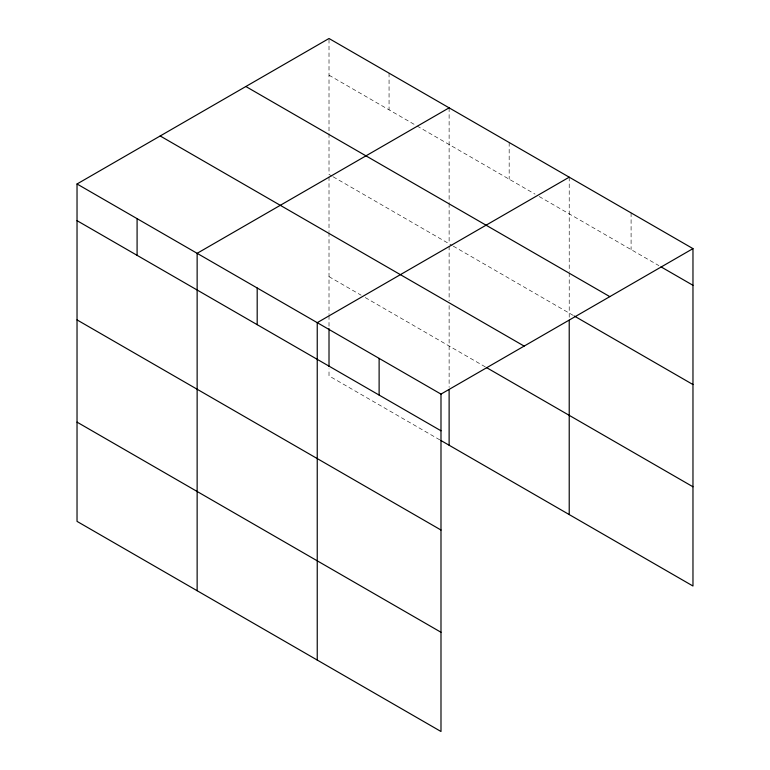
<?xml version="1.0" encoding="UTF-8"?>
<svg xmlns="http://www.w3.org/2000/svg" width="770" height="770" viewBox="0 0 770 770"><rect width="100%" height="100%" fill="white"/><g stroke="black" fill="none" stroke-linecap="round" stroke-linejoin="round"><path stroke-width="0.58" stroke-dasharray="3.85 2.89" d="M329.011 75.181L415.983 125.395M417.022 125.991L535.054 194.136M539.193 196.533L658.937 265.66M332.12 176.205L329.011 174.415L329.011 38.5M333.15 176.811L452.221 245.553M453.261 246.15L573.352 315.479M329.011 276.661L361.111 295.189M365.25 297.576L485.36 366.924M439.795 439.853L329.011 375.895L329.011 368.801M631.092 212.905L631.092 249.586M569.222 177.187L569.222 271.752M569.222 272.936L569.222 317.856M509.172 142.517L509.172 179.198M449.122 107.839L449.122 202.414M449.122 203.588L449.122 243.763M449.122 246.14L449.122 300.82M449.122 305.575L449.122 387.349M389.062 73.169L389.062 109.85M329.011 176.792L329.011 231.481M329.011 232.675L329.011 314.458M329.011 315.642L329.011 326.278"/><path stroke-width="1.16" d="M77.029 183.982L440.989 394.105L440.989 731.5L77.029 521.377L77.029 183.982L329.011 38.5L692.971 248.623L692.971 586.018L440.835 440.45M449.122 107.839L197.139 253.32L197.139 590.715M569.222 177.187L317.24 322.668L317.24 660.054M440.989 394.105L692.971 248.623M660.997 266.853L692.971 285.304M245.861 86.51L609.811 296.633M574.381 316.075L692.971 384.548M160.189 135.972L524.139 346.096M486.39 367.521L692.971 486.784M77.029 220.663L440.989 430.786M77.029 319.897L440.989 530.02M77.029 422.133L440.989 632.266M569.222 320.233L569.222 514.581M449.122 389.707L449.122 445.233M379.119 358.387L379.119 395.068M329.011 328.636L329.011 366.443M257.19 287.99L257.19 324.671M137.089 218.651L137.089 255.332"/></g></svg>
